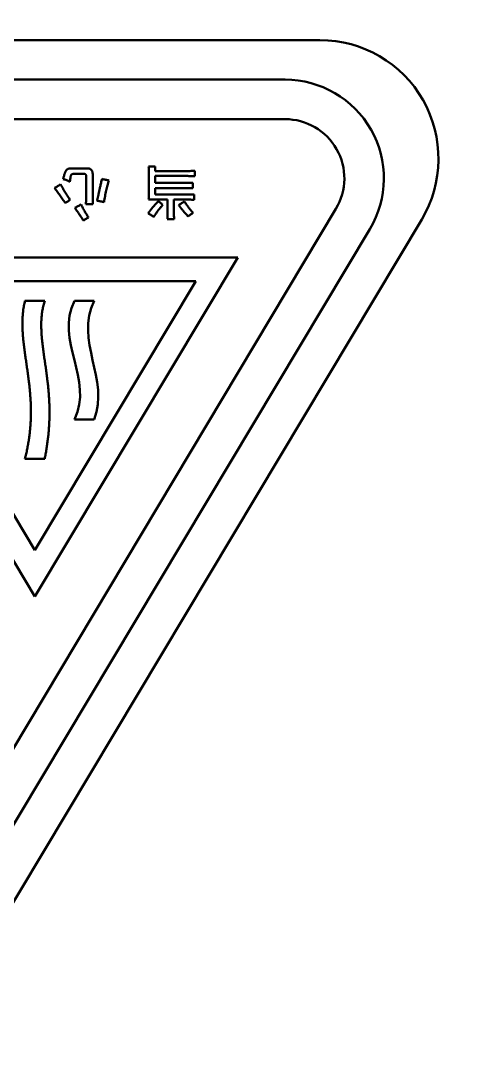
# Model space of a CAD drawing. Header units: millimetres. Extents: x 845401 to 948039, y 511594 to 550263.
# Drawn here: x 914512.45 to 914521.35, y 544566.72 to 544587.61 of the extents above; entities that cross this region are included whole.
import ezdxf

# ---------------------------------------------------------------- set-up
doc = ezdxf.new("R2010")
doc.units = ezdxf.units.MM
doc.layers.add('可见 (ISO)', color=7, linetype='Continuous', lineweight=50)

# ---------------------------------------------------------------- blocks, each defined once
blk = doc.blocks.new('A$C2A4E01FC')
at = {"layer": '可见 (ISO)', "color": 251}
for p, q in [((2161.815, 562.351), (2141.815, 562.351)), ((2142.521, 561.551), (2161.11, 561.551)), ((2142.521, 560.751), (2161.11, 560.751)), ((2158.349, 559.795), (2158.482, 559.795)), ((2158.482, 559.795), (2158.482, 559.699)), ((2156.785, 559.754), (2157.115, 559.754)), ((2157.051, 559.641), (2156.838, 559.641)), ((2157.084, 559.206), (2157.084, 559.597)), ((2157.217, 559.645), (2157.217, 559.211)), ((2158.354, 559.283), (2158.354, 559.634)), ((2158.482, 559.699), (2159.09, 559.699)), ((2159.09, 559.6), (2158.482, 559.6)), ((2158.482, 559.6), (2158.482, 559.458)), ((2159.283, 559.704), (2159.283, 559.595)), ((2158.482, 559.458), (2159.031, 559.458)), ((2159.242, 559.463), (2159.242, 559.35)), ((2159.031, 559.354), (2158.482, 559.354)), ((2158.482, 559.354), (2158.482, 559.222)), ((2158.482, 559.222), (2159.086, 559.222)), ((2159.27, 559.226), (2159.27, 559.118)), ((2157.222, 559.031), (2157.079, 559.031)), ((2158.731, 559.122), (2158.349, 559.122)), ((2158.731, 558.887), (2158.731, 559.122)), ((2159.086, 559.122), (2158.86, 559.122)), ((2158.86, 559.122), (2158.86, 558.887)), ((2162.14, 558.935), (2153.875, 545.119)), ((2155.248, 544.297), (2163.875, 558.719)), ((2158.865, 558.722), (2158.727, 558.722)), ((2162.826, 558.524), (2154.561, 544.708)), ((2151.939, 557.951), (2160.153, 557.951)), ((2156.046, 551.086), (2151.939, 557.951)), ((2160.153, 557.951), (2156.046, 551.086)), ((2156.046, 552.021), (2152.785, 557.471)), ((2152.785, 557.471), (2159.306, 557.471)), ((2159.306, 557.471), (2156.046, 552.021)), ((2155.846, 557.071), (2156.246, 557.071)), ((2156.846, 557.071), (2157.246, 557.071)), ((2157.246, 554.671), (2156.846, 554.671)), ((2156.246, 553.871), (2155.846, 553.871))]:
    blk.add_line(p, q, dxfattribs=at)
for radius in [28, 19.758]:
    blk.add_circle((2152.3, 551.351), radius, dxfattribs=at)
for centre, radius in [((2161.815, 559.951), 2.4), ((2161.11, 559.551), 2), ((2161.11, 559.551), 1.2)]:
    blk.add_arc(centre, radius, 329.112, 90, dxfattribs=at)
for points, knots in [([(2158.354, 559.634), (2158.354, 559.645), (2158.354, 559.67), (2158.353, 559.708), (2158.351, 559.75), (2158.35, 559.78), (2158.349, 559.795)], [0, 0, 0, 0, 0.0000346859, 0.0000729855, 0.000115247, 0.0001613097, 0.0001613097, 0.0001613097, 0.0001613097]), ([(2156.62, 559.536), (2156.622, 559.549), (2156.628, 559.572), (2156.636, 559.605), (2156.644, 559.634), (2156.653, 559.659), (2156.662, 559.681), (2156.67, 559.699), (2156.679, 559.713), (2156.689, 559.724), (2156.699, 559.732), (2156.709, 559.739), (2156.72, 559.745), (2156.732, 559.749), (2156.744, 559.752), (2156.757, 559.754), (2156.771, 559.755), (2156.78, 559.754), (2156.785, 559.754)], [0, 0, 0, 0, 0.0000375318, 0.0000713845, 0.0001018444, 0.0001286974, 0.0001521281, 0.0001721153, 0.0001888986, 0.0002029024, 0.0002153598, 0.0002276608, 0.0002399605, 0.0002522531, 0.0002648438, 0.0002778738, 0.0002912992, 0.000305404, 0.000305404, 0.000305404, 0.000305404]), ([(2156.838, 559.641), (2156.834, 559.641), (2156.827, 559.642), (2156.818, 559.641), (2156.809, 559.64), (2156.801, 559.638), (2156.795, 559.635), (2156.789, 559.631), (2156.784, 559.626), (2156.78, 559.62), (2156.776, 559.611), (2156.773, 559.601), (2156.77, 559.588), (2156.767, 559.572), (2156.764, 559.553), (2156.761, 559.532), (2156.758, 559.508), (2156.756, 559.491), (2156.755, 559.482)], [0, 0, 0, 0, 0.0000104903, 0.0000201061, 0.00002877, 0.0000367619, 0.0000441329, 0.000051135, 0.0000580526, 0.0000650966, 0.0000735471, 0.0000846749, 0.0000982846, 0.0001143714, 0.0001333294, 0.0001548312, 0.0001790321, 0.0002059425, 0.0002059425, 0.0002059425, 0.0002059425]), ([(2157.084, 559.597), (2157.084, 559.601), (2157.084, 559.607), (2157.082, 559.616), (2157.08, 559.624), (2157.076, 559.63), (2157.071, 559.635), (2157.066, 559.638), (2157.059, 559.641), (2157.054, 559.641), (2157.051, 559.641)], [0, 0, 0, 0, 0.00001026139, 0.00001910729, 0.00002704765, 0.00003401954, 0.00004054617, 0.0000471373, 0.00005394403, 0.00006166077, 0.00006166077, 0.00006166077, 0.00006166077]), ([(2157.115, 559.754), (2157.122, 559.754), (2157.136, 559.753), (2157.156, 559.748), (2157.173, 559.739), (2157.187, 559.727), (2157.199, 559.711), (2157.208, 559.692), (2157.214, 559.669), (2157.216, 559.653), (2157.217, 559.645)], [0, 0, 0, 0, 0.0000217504, 0.0000413819, 0.0000599363, 0.0000782145, 0.0000972343, 0.0001180079, 0.0001409207, 0.000166636, 0.000166636, 0.000166636, 0.000166636]), ([(2159.09, 559.699), (2159.122, 559.7), (2159.186, 559.7), (2159.251, 559.703), (2159.283, 559.704)], [0, 0, 0, 0, 0.0000954791, 0.0001930717, 0.0001930717, 0.0001930717, 0.0001930717]), ([(2159.283, 559.595), (2159.251, 559.597), (2159.187, 559.599), (2159.123, 559.6), (2159.09, 559.6)], [0, 0, 0, 0, 0.0000953618, 0.000193073, 0.000193073, 0.000193073, 0.000193073]), ([(2156.447, 559.359), (2156.456, 559.364), (2156.476, 559.374), (2156.505, 559.391), (2156.535, 559.41), (2156.555, 559.424), (2156.565, 559.431)], [0, 0, 0, 0, 0.0000319478, 0.0000657077, 0.0001011495, 0.0001385429, 0.0001385429, 0.0001385429, 0.0001385429]), ([(2156.565, 559.431), (2156.574, 559.416), (2156.591, 559.386), (2156.616, 559.342), (2156.641, 559.3), (2156.666, 559.259), (2156.69, 559.221), (2156.714, 559.184), (2156.738, 559.15), (2156.754, 559.127), (2156.762, 559.116)], [0, 0, 0, 0, 0.0000525804, 0.0001033498, 0.0001524048, 0.0001995783, 0.0002451137, 0.0002888761, 0.0003308783, 0.000371135, 0.000371135, 0.000371135, 0.000371135]), ([(2156.755, 559.482), (2156.744, 559.488), (2156.722, 559.5), (2156.688, 559.515), (2156.654, 559.527), (2156.631, 559.533), (2156.62, 559.536)], [0, 0, 0, 0, 0.000038131, 0.0000752101, 0.0001111966, 0.0001466773, 0.0001466773, 0.0001466773, 0.0001466773]), ([(2157.302, 559.099), (2157.304, 559.103), (2157.306, 559.11), (2157.31, 559.123), (2157.315, 559.138), (2157.319, 559.156), (2157.324, 559.176), (2157.329, 559.2), (2157.334, 559.225), (2157.34, 559.254), (2157.346, 559.284), (2157.353, 559.316), (2157.36, 559.349), (2157.368, 559.384), (2157.377, 559.421), (2157.386, 559.459), (2157.396, 559.499), (2157.403, 559.526), (2157.407, 559.54)], [0, 0, 0, 0, 0.0000108033, 0.0000239347, 0.0000397953, 0.000058354, 0.0000793282, 0.0001030549, 0.0001293692, 0.0001582385, 0.0001892278, 0.0002218335, 0.0002562606, 0.0002921773, 0.0003298818, 0.0003692472, 0.000410276, 0.0004529703, 0.0004529703, 0.0004529703, 0.0004529703]), ([(2157.407, 559.54), (2157.419, 559.537), (2157.443, 559.532), (2157.478, 559.524), (2157.512, 559.517), (2157.534, 559.513), (2157.545, 559.511)], [0, 0, 0, 0, 0.0000374031, 0.0000734807, 0.0001079995, 0.000141006, 0.000141006, 0.000141006, 0.000141006]), ([(2157.545, 559.511), (2157.539, 559.494), (2157.529, 559.461), (2157.514, 559.41), (2157.501, 559.358), (2157.488, 559.304), (2157.476, 559.248), (2157.466, 559.191), (2157.456, 559.132), (2157.45, 559.092), (2157.448, 559.072)], [0, 0, 0, 0, 0.000051627, 0.0001044867, 0.0001585654, 0.0002140659, 0.00027089, 0.0003290294, 0.0003885411, 0.0004495904, 0.0004495904, 0.0004495904, 0.0004495904]), ([(2159.031, 559.458), (2159.066, 559.458), (2159.136, 559.459), (2159.207, 559.461), (2159.242, 559.463)], [0, 0, 0, 0, 0.0001047497, 0.0002112669, 0.0002112669, 0.0002112669, 0.0002112669]), ([(2156.661, 559.054), (2156.642, 559.08), (2156.604, 559.132), (2156.549, 559.209), (2156.496, 559.284), (2156.463, 559.335), (2156.447, 559.359)], [0, 0, 0, 0, 0.0000977351, 0.0001925445, 0.000284371, 0.0003732799, 0.0003732799, 0.0003732799, 0.0003732799]), ([(2157.079, 559.031), (2157.08, 559.037), (2157.081, 559.048), (2157.081, 559.066), (2157.082, 559.085), (2157.083, 559.106), (2157.083, 559.129), (2157.083, 559.153), (2157.084, 559.179), (2157.084, 559.197), (2157.084, 559.206)], [0, 0, 0, 0, 0.0000161719, 0.0000340486, 0.0000534688, 0.0000744216, 0.0000970909, 0.0001214736, 0.0001474015, 0.0001748723, 0.0001748723, 0.0001748723, 0.0001748723]), ([(2157.217, 559.211), (2157.217, 559.181), (2157.218, 559.121), (2157.22, 559.061), (2157.222, 559.031)], [0, 0, 0, 0, 0.0000899842, 0.0001795111, 0.0001795111, 0.0001795111, 0.0001795111]), ([(2158.349, 559.122), (2158.35, 559.137), (2158.351, 559.167), (2158.353, 559.209), (2158.354, 559.247), (2158.354, 559.272), (2158.354, 559.283)], [0, 0, 0, 0, 0.0000458915, 0.0000881533, 0.0001266248, 0.000161311, 0.000161311, 0.000161311, 0.000161311]), ([(2159.242, 559.35), (2159.207, 559.351), (2159.137, 559.354), (2159.067, 559.354), (2159.031, 559.354)], [0, 0, 0, 0, 0.0001044576, 0.0002112695, 0.0002112695, 0.0002112695, 0.0002112695]), ([(2159.086, 559.222), (2159.1, 559.222), (2159.128, 559.222), (2159.173, 559.222), (2159.22, 559.224), (2159.253, 559.225), (2159.27, 559.226)], [0, 0, 0, 0, 0.0000418986, 0.0000863768, 0.0001337939, 0.0001839687, 0.0001839687, 0.0001839687, 0.0001839687]), ([(2156.762, 559.116), (2156.754, 559.111), (2156.738, 559.101), (2156.713, 559.086), (2156.688, 559.07), (2156.67, 559.06), (2156.661, 559.054)], [0, 0, 0, 0, 0.0000277753, 0.0000566974, 0.0000869127, 0.0001183655, 0.0001183655, 0.0001183655, 0.0001183655]), ([(2156.856, 558.954), (2156.877, 558.965), (2156.919, 558.987), (2156.96, 559.01), (2156.981, 559.021)], [0, 0, 0, 0, 0.0000701299, 0.0001419132, 0.0001419132, 0.0001419132, 0.0001419132]), ([(2157.028, 558.699), (2157.023, 558.707), (2157.011, 558.725), (2156.993, 558.752), (2156.974, 558.781), (2156.953, 558.812), (2156.931, 558.845), (2156.908, 558.879), (2156.883, 558.916), (2156.865, 558.941), (2156.856, 558.954)], [0, 0, 0, 0, 0.0000299106, 0.0000623917, 0.000097206, 0.000134307, 0.0001740269, 0.0002160352, 0.0002603782, 0.0003072947, 0.0003072947, 0.0003072947, 0.0003072947]), ([(2156.981, 559.021), (2156.988, 559.009), (2157, 558.984), (2157.02, 558.948), (2157.039, 558.913), (2157.058, 558.879), (2157.076, 558.848), (2157.095, 558.817), (2157.113, 558.789), (2157.125, 558.77), (2157.131, 558.761)], [0, 0, 0, 0, 0.000042702, 0.0000839555, 0.0001235353, 0.0001618319, 0.0001986175, 0.0002338986, 0.0002677734, 0.0003001614, 0.0003001614, 0.0003001614, 0.0003001614]), ([(2157.448, 559.072), (2157.438, 559.074), (2157.416, 559.078), (2157.382, 559.084), (2157.344, 559.091), (2157.317, 559.096), (2157.302, 559.099)], [0, 0, 0, 0, 0.0000299795, 0.0000647348, 0.0001038674, 0.0001477469, 0.0001477469, 0.0001477469, 0.0001477469]), ([(2158.336, 558.845), (2158.342, 558.852), (2158.354, 558.867), (2158.373, 558.89), (2158.392, 558.915), (2158.409, 558.936), (2158.424, 558.955), (2158.436, 558.97), (2158.451, 558.986), (2158.466, 559.004), (2158.483, 559.024), (2158.502, 559.044), (2158.522, 559.067), (2158.536, 559.082), (2158.543, 559.09)], [0, 0, 0, 0, 0.0000284502, 0.0000582412, 0.0000896409, 0.0001223812, 0.0001400792, 0.0001599521, 0.0001816293, 0.0002054857, 0.0002312801, 0.0002591271, 0.0002890287, 0.0003208707, 0.0003208707, 0.0003208707, 0.0003208707]), ([(2158.637, 559.016), (2158.629, 559.008), (2158.613, 558.991), (2158.59, 558.965), (2158.567, 558.937), (2158.544, 558.907), (2158.522, 558.876), (2158.499, 558.843), (2158.476, 558.808), (2158.462, 558.784), (2158.454, 558.772)], [0, 0, 0, 0, 0.0000338709, 0.0000686494, 0.0001048657, 0.000142288, 0.0001810152, 0.0002210054, 0.0002624718, 0.0003051543, 0.0003051543, 0.0003051543, 0.0003051543]), ([(2158.543, 559.09), (2158.559, 559.078), (2158.592, 559.054), (2158.622, 559.028), (2158.637, 559.016)], [0, 0, 0, 0, 0.0000608959, 0.0001196686, 0.0001196686, 0.0001196686, 0.0001196686]), ([(2158.959, 559.012), (2158.968, 559.018), (2158.986, 559.029), (2159.014, 559.047), (2159.043, 559.065), (2159.063, 559.078), (2159.073, 559.085)], [0, 0, 0, 0, 0.0000311605, 0.0000641238, 0.0000987994, 0.0001352811, 0.0001352811, 0.0001352811, 0.0001352811]), ([(2159.149, 558.781), (2159.14, 558.791), (2159.121, 558.811), (2159.094, 558.841), (2159.068, 558.87), (2159.044, 558.899), (2159.021, 558.928), (2158.999, 558.956), (2158.978, 558.984), (2158.965, 559.003), (2158.959, 559.012)], [0, 0, 0, 0, 0.0000411836, 0.0000813124, 0.000120372, 0.0001584079, 0.0001951748, 0.0002310339, 0.0002659291, 0.0002997053, 0.0002997053, 0.0002997053, 0.0002997053]), ([(2159.073, 559.085), (2159.086, 559.064), (2159.113, 559.023), (2159.156, 558.964), (2159.2, 558.907), (2159.231, 558.871), (2159.247, 558.854)], [0, 0, 0, 0, 0.0000745021, 0.0001475772, 0.0002192798, 0.0002896788, 0.0002896788, 0.0002896788, 0.0002896788]), ([(2159.27, 559.118), (2159.253, 559.118), (2159.222, 559.12), (2159.175, 559.121), (2159.13, 559.122), (2159.1, 559.122), (2159.086, 559.122)], [0, 0, 0, 0, 0.0000484585, 0.0000951833, 0.0001403508, 0.000183966, 0.000183966, 0.000183966, 0.000183966]), ([(2157.131, 558.761), (2157.123, 558.756), (2157.106, 558.746), (2157.082, 558.731), (2157.055, 558.715), (2157.037, 558.705), (2157.028, 558.699)], [0, 0, 0, 0, 0.0000278305, 0.0000570447, 0.0000877004, 0.0001198876, 0.0001198876, 0.0001198876, 0.0001198876]), ([(2158.454, 558.772), (2158.434, 558.785), (2158.395, 558.81), (2158.355, 558.833), (2158.336, 558.845)], [0, 0, 0, 0, 0.0000718428, 0.0001393696, 0.0001393696, 0.0001393696, 0.0001393696]), ([(2158.727, 558.722), (2158.727, 558.727), (2158.728, 558.738), (2158.729, 558.756), (2158.73, 558.774), (2158.73, 558.794), (2158.731, 558.816), (2158.731, 558.838), (2158.732, 558.863), (2158.731, 558.879), (2158.731, 558.887)], [0, 0, 0, 0, 0.0000160006, 0.0000335343, 0.0000522685, 0.0000721915, 0.0000936593, 0.0001163253, 0.0001403648, 0.0001657753, 0.0001657753, 0.0001657753, 0.0001657753]), ([(2158.86, 558.887), (2158.86, 558.86), (2158.86, 558.805), (2158.863, 558.75), (2158.865, 558.722)], [0, 0, 0, 0, 0.0000820817, 0.0001657728, 0.0001657728, 0.0001657728, 0.0001657728]), ([(2159.247, 558.854), (2159.238, 558.848), (2159.221, 558.835), (2159.196, 558.817), (2159.172, 558.799), (2159.157, 558.787), (2159.149, 558.781)], [0, 0, 0, 0, 0.0000323558, 0.0000634002, 0.0000932081, 0.0001218514, 0.0001218514, 0.0001218514, 0.0001218514])]:
    blk.add_open_spline(points, degree=3, knots=knots, dxfattribs=at)
for points, degree in [([(2155.846, 553.871), (2156.046, 554.671), (2156.046, 555.471), (2155.646, 556.271), (2155.846, 557.071)], 4), ([(2156.246, 557.071), (2155.998, 556.303), (2156.446, 555.503), (2156.398, 554.671), (2156.246, 553.871)], 4), ([(2156.846, 554.671), (2157.246, 555.471), (2156.446, 556.275), (2156.846, 557.071)], 3), ([(2157.246, 557.071), (2156.846, 556.271), (2157.566, 555.471), (2157.246, 554.671)], 3)]:
    blk.add_open_spline(points, degree=degree, dxfattribs=at)

msp = doc.modelspace()

# ---------------------------------------------------------------- block references
msp.add_blockref('A$C2A4E01FC', (912356.693, 544024.865))

doc.saveas('drawing.dxf')
